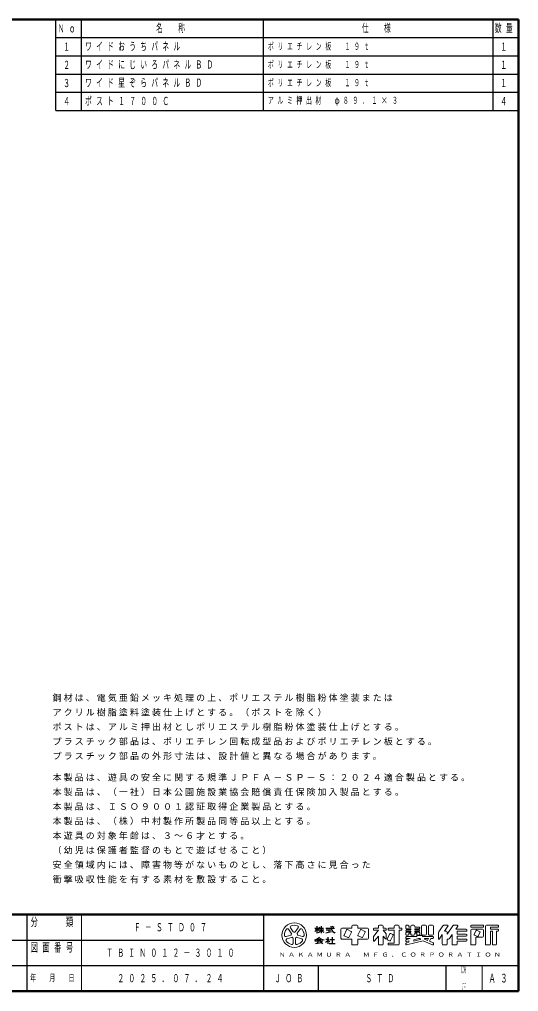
# Model space of a CAD drawing. Units: millimetres on the paper. Extents: x -385 to 0, y -297 to 267.
# Drawn here: x -137 to 0, y -0.1 to 267 of the extents above; entities that cross this region are included whole.
import ezdxf
from ezdxf.enums import TextEntityAlignment as Align

# ---------------------------------------------------------------- set-up
doc = ezdxf.new("R2010")
doc.units = ezdxf.units.MM
doc.layers.add('CLASS1', color=7, linetype='Continuous', lineweight=25)
doc.layers.add('NAKAMURA図枠', color=7, linetype='Continuous', lineweight=13)
doc.layers.add('図面情報', color=7, linetype='Continuous')
doc.styles.add('ＭＳ ゴシック', font='')
doc.styles.get('ＭＳ ゴシック').set_extended_font_data('MS Gothic')

msp = doc.modelspace()

# ---------------------------------------------------------------- linework, layer by layer
at = {"layer": 'CLASS1'}
for p, q in [((-127, 267), (0, 267)), ((-127, 242), (-127, 267)), ((-120, 242), (-120, 267)), ((-70, 242), (-70, 267)), ((-7, 242), (-7, 267)), ((0, 242), (0, 267)), ((-127, 262), (0, 262)), ((-127, 257), (0, 257)), ((-127, 252), (0, 252)), ((-127, 247), (0, 247)), ((-127, 242), (0, 242))]:
    msp.add_line(p, q, dxfattribs=at)
at = {"layer": 'NAKAMURA図枠', "lineweight": 50}
for p, q in [((0, 267), (-385, 267)), ((0, 0), (0, 267)), ((-385, 21), (0, 21)), ((-385, 0), (0, 0))]:
    msp.add_line(p, q, dxfattribs=at)
at = {"layer": 'NAKAMURA図枠', "color": 211, "lineweight": 25}
for p, q in [((-135, 21), (-135, 0)), ((-70, 21), (-70, 0)), ((-187.5, 14), (-70, 14)), ((-242.5, 7), (0, 7)), ((-20, 7), (-20, 0))]:
    msp.add_line(p, q, dxfattribs=at)
at = {"layer": 'NAKAMURA図枠'}
for p, q in [((-120, 21), (-120, 0)), ((-62.39, 15.917), (-63.175, 16.997)), ((-62.629, 17.393), (-61.844, 16.313)), ((-61.298, 16.313), (-60.513, 17.393)), ((-59.967, 16.997), (-60.752, 15.917)), ((-48.746, 16.983), (-48.746, 14.553)), ((-48.476, 17.253), (-45.776, 17.253)), ((-47.198, 16.838), (-47.918, 15.4)), ((-45.975, 16.408), (-46.981, 16.911)), ((-46.622, 14.752), (-45.902, 16.19)), ((-45.776, 17.793), (-45.776, 17.253)), ((-45.506, 18.063), (-44.426, 18.063)), ((-44.156, 17.793), (-44.156, 17.253)), ((-44.156, 17.253), (-41.456, 17.253)), ((-43.418, 16.838), (-44.138, 15.4)), ((-42.195, 16.408), (-43.201, 16.911)), ((-42.842, 14.752), (-42.122, 16.19)), ((-41.186, 16.983), (-41.186, 14.553)), ((-39.836, 17.091), (-39.836, 16.875)), ((-38.486, 16.713), (-39.836, 15.026)), ((-39.674, 17.253), (-38.486, 17.253)), ((-39.674, 16.713), (-38.486, 16.713)), ((-38.486, 17.793), (-38.486, 17.253)), ((-38.216, 18.063), (-37.406, 18.063)), ((-37.136, 17.793), (-37.136, 17.253)), ((-37.136, 17.253), (-36.488, 17.253)), ((-37.136, 16.713), (-36.326, 15.701)), ((-37.136, 16.713), (-36.488, 16.713)), ((-36.326, 17.091), (-36.326, 16.875)), ((-35.786, 17.091), (-35.786, 16.875)), ((-35.624, 17.253), (-34.166, 17.253)), ((-35.624, 16.713), (-34.166, 16.713)), ((-34.166, 17.793), (-34.166, 17.253)), ((-34.166, 16.713), (-34.166, 13.203)), ((-33.896, 18.063), (-33.086, 18.063)), ((-32.816, 17.793), (-32.816, 17.253)), ((-32.816, 17.253), (-32.168, 17.253)), ((-32.816, 16.713), (-32.816, 12.933)), ((-32.816, 16.713), (-32.168, 16.713)), ((-32.006, 17.091), (-32.006, 16.875)), ((-30.926, 17.901), (-30.926, 17.28)), ((-30.926, 16.686), (-30.926, 16.605)), ((-30.764, 18.063), (-30.278, 18.063)), ((-30.764, 17.118), (-29.576, 17.118)), ((-30.764, 16.848), (-29.576, 16.848)), ((-30.764, 16.443), (-29.576, 16.443)), ((-30.764, 16.173), (-29.576, 16.173)), ((-30.116, 17.901), (-30.116, 17.523)), ((-30.116, 17.523), (-29.576, 17.523)), ((-29.576, 17.793), (-29.576, 17.523)), ((-29.576, 17.118), (-29.576, 16.848)), ((-29.576, 16.443), (-29.576, 16.173)), ((-28.766, 18.063), (-29.306, 18.063)), ((-28.496, 17.793), (-28.496, 17.523)), ((-28.496, 17.523), (-27.308, 17.523)), ((-28.496, 17.118), (-27.308, 17.118)), ((-28.496, 17.118), (-28.496, 16.848)), ((-28.496, 16.848), (-27.308, 16.848)), ((-28.496, 16.443), (-27.308, 16.443)), ((-28.496, 16.443), (-28.496, 16.173)), ((-28.496, 16.173), (-27.308, 16.173)), ((-27.146, 17.361), (-27.146, 17.28)), ((-27.146, 16.686), (-27.146, 16.605)), ((-26.606, 17.793), (-26.606, 15.633)), ((-26.336, 18.063), (-25.526, 18.063)), ((-25.256, 17.793), (-25.256, 15.633)), ((-24.716, 17.793), (-24.716, 15.633)), ((-24.446, 18.063), (-23.636, 18.063)), ((-23.366, 17.793), (-23.366, 15.633)), ((-21.88, 16.242), (-20.746, 17.943)), ((-20.521, 18.063), (-19.529, 18.063)), ((-20.306, 16.443), (-19.394, 17.811)), ((-20.306, 16.443), (-19.856, 16.443)), ((-19.586, 15.633), (-18.046, 17.943)), ((-19.586, 16.173), (-19.586, 15.633)), ((-17.821, 18.063), (-16.829, 18.063)), ((-17.246, 16.983), (-16.694, 17.811)), ((-17.246, 16.983), (-14.348, 16.983)), ((-16.886, 16.443), (-14.348, 16.443)), ((-16.886, 16.443), (-16.886, 15.633)), ((-14.186, 16.821), (-14.186, 16.605)), ((-13.106, 17.901), (-13.106, 17.685)), ((-13.106, 16.713), (-13.106, 12.933)), ((-12.944, 18.063), (-9.758, 18.063)), ((-12.944, 17.523), (-9.758, 17.523)), ((-12.836, 16.983), (-9.866, 16.983)), ((-11.666, 16.622), (-12.17, 15.616)), ((-11.449, 16.695), (-10.659, 16.3)), ((-10.586, 16.082), (-11.09, 15.076)), ((-9.596, 17.901), (-9.596, 17.685)), ((-9.596, 16.713), (-9.596, 15.093)), ((-9.056, 17.793), (-9.056, 12.933)), ((-8.786, 18.063), (-5.708, 18.063)), ((-7.706, 17.523), (-7.706, 16.983)), ((-7.706, 17.523), (-5.708, 17.523)), ((-7.706, 16.983), (-5.708, 16.983)), ((-7.706, 16.443), (-7.166, 16.443)), ((-7.706, 16.443), (-7.706, 12.933)), ((-7.166, 16.443), (-7.166, 12.933)), ((-6.086, 16.443), (-5.708, 16.443)), ((-6.086, 16.443), (-6.086, 12.933)), ((-5.546, 17.901), (-5.546, 17.685)), ((-5.546, 16.821), (-5.546, 16.605)), ((-63.828, 14.985), (-62.559, 15.397)), ((-62.35, 14.755), (-63.62, 14.343)), ((-61.908, 13.099), (-61.908, 14.434)), ((-61.233, 14.434), (-61.233, 13.099)), ((-59.522, 14.343), (-60.792, 14.755)), ((-60.583, 15.397), (-59.313, 14.985)), ((-48.476, 14.283), (-45.776, 14.283)), ((-47.845, 15.183), (-46.839, 14.68)), ((-45.776, 14.283), (-45.776, 12.933)), ((-44.156, 14.283), (-41.456, 14.283)), ((-44.156, 14.283), (-44.156, 12.933)), ((-44.065, 15.183), (-43.059, 14.68)), ((-39.836, 15.026), (-39.836, 13.868)), ((-38.486, 15.093), (-39.547, 13.766)), ((-38.486, 15.093), (-38.486, 12.933)), ((-37.136, 15.093), (-36.614, 14.441)), ((-37.136, 15.093), (-37.136, 12.933)), ((-36.326, 15.701), (-36.326, 14.543)), ((-35.318, 15.758), (-36.038, 14.32)), ((-35.965, 14.103), (-35.391, 13.816)), ((-34.454, 15.326), (-35.174, 13.888)), ((-35.101, 15.831), (-34.527, 15.544)), ((-30.926, 16.011), (-30.926, 15.525)), ((-30.926, 14.796), (-30.926, 14.58)), ((-30.926, 13.995), (-30.926, 13.773)), ((-29.74, 14.418), (-30.803, 14.152)), ((-30.116, 13.406), (-30.803, 13.234)), ((-30.764, 15.363), (-30.278, 15.363)), ((-30.764, 14.958), (-27.956, 14.958)), ((-30.764, 14.418), (-29.74, 14.418)), ((-26.15, 13.841), (-30.725, 12.697)), ((-30.116, 13.768), (-30.725, 13.615)), ((-30.116, 15.903), (-29.576, 15.903)), ((-30.116, 15.903), (-30.116, 15.525)), ((-30.116, 13.768), (-30.116, 13.406)), ((-29.576, 15.903), (-29.576, 15.633)), ((-29.306, 15.363), (-28.766, 15.363)), ((-27.513, 14.418), (-28.766, 14.105)), ((-27.023, 14.179), (-28.766, 13.743)), ((-28.766, 14.105), (-28.766, 13.743)), ((-28.496, 15.903), (-28.496, 15.633)), ((-28.496, 15.903), (-27.956, 15.903)), ((-27.956, 15.903), (-27.956, 15.525)), ((-27.956, 15.066), (-27.956, 14.958)), ((-27.794, 15.363), (-27.308, 15.363)), ((-27.794, 15.228), (-26.498, 15.228)), ((-27.513, 14.418), (-27.053, 14.418)), ((-27.146, 16.011), (-27.146, 15.525)), ((-26.336, 15.363), (-25.526, 15.363)), ((-26.336, 15.066), (-26.336, 14.958)), ((-26.336, 14.958), (-23.528, 14.958)), ((-26.15, 13.841), (-23.594, 12.705)), ((-25.771, 14.263), (-24.968, 13.906)), ((-25.738, 14.418), (-24.712, 14.418)), ((-24.968, 13.906), (-24.712, 14.418)), ((-24.474, 13.687), (-24.108, 14.418)), ((-24.474, 13.687), (-23.462, 13.237)), ((-24.446, 15.363), (-23.636, 15.363)), ((-24.108, 14.418), (-23.528, 14.418)), ((-23.366, 14.796), (-23.366, 14.58)), ((-22.016, 15.793), (-22.016, 14.413)), ((-21.719, 14.323), (-20.936, 15.498)), ((-20.936, 15.498), (-20.936, 12.933)), ((-19.586, 14.283), (-19.19, 14.283)), ((-19.586, 14.283), (-19.586, 12.933)), ((-18.966, 14.404), (-18.236, 15.498)), ((-18.236, 15.498), (-18.236, 12.933)), ((-16.886, 15.633), (-14.348, 15.633)), ((-16.886, 15.093), (-16.886, 14.283)), ((-16.886, 15.093), (-14.348, 15.093)), ((-16.886, 14.283), (-14.348, 14.283)), ((-16.886, 13.743), (-16.886, 12.933)), ((-16.886, 13.743), (-14.348, 13.743)), ((-14.186, 15.471), (-14.186, 15.255)), ((-14.186, 14.121), (-14.186, 13.905)), ((-12.097, 15.399), (-11.307, 15.004)), ((-11.756, 14.823), (-11.756, 12.933)), ((-11.756, 14.823), (-9.866, 14.823)), ((-45.506, 12.663), (-44.426, 12.663)), ((-38.216, 12.663), (-37.406, 12.663)), ((-35.786, 13.041), (-35.786, 12.825)), ((-35.624, 13.203), (-34.166, 13.203)), ((-35.624, 12.663), (-33.086, 12.663)), ((-30.926, 13.077), (-30.926, 12.854)), ((-23.366, 13.089), (-23.366, 12.853)), ((-20.666, 12.663), (-19.856, 12.663)), ((-17.966, 12.663), (-17.156, 12.663)), ((-12.836, 12.663), (-12.026, 12.663)), ((-8.786, 12.663), (-7.976, 12.663)), ((-6.896, 12.663), (-6.356, 12.663)), ((-10, 7), (-10, 0))]:
    msp.add_line(p, q, dxfattribs=at)
at = {"layer": 'NAKAMURA図枠', "lineweight": 25}
for p, q in [((-55.901, 17.253), (-54.956, 17.253)), ((-55.361, 17.793), (-55.361, 15.903)), ((-54.915, 16.848), (-53.471, 16.848)), ((-54.769, 17.253), (-53.525, 17.253)), ((-54.146, 17.793), (-54.146, 15.903)), ((-52.931, 17.253), (-50.501, 17.253)), ((-52.889, 16.02), (-51.353, 16.327)), ((-52.796, 16.848), (-51.581, 16.848)), ((-52.121, 16.848), (-52.121, 16.173)), ((-50.719, 17.467), (-51.16, 17.761)), ((-55.901, 13.784), (-53.741, 13.784)), ((-55.361, 14.148), (-54.281, 14.148)), ((-54.899, 13.784), (-55.289, 13.136)), ((-54.416, 13.607), (-53.81, 13.001)), ((-52.931, 14.283), (-52.051, 14.283)), ((-52.391, 14.823), (-52.391, 14.283)), ((-52.391, 13.91), (-52.391, 12.933)), ((-52.34, 13.96), (-51.796, 13.646)), ((-51.783, 14.148), (-50.568, 14.148)), ((-51.176, 14.823), (-51.176, 13.068)), ((-55.765, 13.067), (-54.113, 13.304)), ((-51.986, 13.068), (-50.366, 13.068)), ((-55, 7), (-55, 0))]:
    msp.add_line(p, q, dxfattribs=at)
at = {"layer": 'NAKAMURA図枠'}
msp.add_circle((-61.571, 15.363), 3.375, dxfattribs=at)
for centre, radius, start, end in [((-61.571, 15.363), 2.7, 142.60154, 181.39846), ((-63.448, 16.798), 0.338, 35.99999, 142.60154), ((-62.356, 17.592), 0.338, 109.39847, 215.99997), ((-61.571, 15.363), 2.7, 70.60155, 109.39847), ((-61.571, 16.512), 0.338, 215.99998, 324), ((-60.786, 17.592), 0.338, 324, 70.60155), ((-59.694, 16.798), 0.338, 37.39846, 143.99995), ((-61.571, 15.363), 2.7, 358.60155, 37.39847), ((-48.476, 16.983), 0.27, 89.99998, 179.99996), ((-47.054, 16.766), 0.162, 63.43492, 153.43499), ((-46.047, 16.263), 0.162, 333.4349, 63.43487), ((-45.506, 17.793), 0.27, 89.99998, 179.99996), ((-44.426, 17.793), 0.27, 0, 89.99998), ((-43.274, 16.766), 0.162, 63.43492, 153.43499), ((-42.267, 16.263), 0.162, 333.4349, 63.43487), ((-41.456, 16.983), 0.27, 0, 89.99998), ((-39.674, 17.091), 0.162, 89.99998, 179.99996), ((-39.674, 16.875), 0.162, 179.99998, 270.00002), ((-38.216, 17.793), 0.27, 89.99998, 179.99996), ((-37.406, 17.793), 0.27, 0, 89.99998), ((-36.488, 17.091), 0.162, 0, 89.99998), ((-36.488, 16.875), 0.162, 270.00002, 0), ((-35.624, 17.091), 0.162, 89.99998, 179.99996), ((-35.624, 16.875), 0.162, 179.99998, 270.00002), ((-33.896, 17.793), 0.27, 89.99998, 179.99996), ((-33.086, 17.793), 0.27, 0, 89.99998), ((-32.168, 17.091), 0.162, 0, 89.99998), ((-32.168, 16.875), 0.162, 270.00002, 0), ((-30.764, 17.901), 0.162, 89.99998, 179.99996), ((-30.764, 17.28), 0.162, 179.99998, 270.00002), ((-30.764, 16.686), 0.162, 89.99998, 179.99996), ((-30.764, 16.605), 0.162, 179.99998, 270.00002), ((-30.764, 16.011), 0.162, 89.99998, 179.99996), ((-30.278, 17.901), 0.162, 0, 89.99998), ((-29.306, 17.793), 0.27, 89.99998, 179.99996), ((-28.766, 17.793), 0.27, 0, 89.99998), ((-27.308, 17.361), 0.162, 0, 89.99998), ((-27.308, 17.28), 0.162, 270.00002, 0), ((-27.308, 16.686), 0.162, 0, 89.99998), ((-27.308, 16.605), 0.162, 270.00002, 0), ((-27.308, 16.011), 0.162, 0, 89.99998), ((-26.336, 17.793), 0.27, 89.99998, 179.99996), ((-25.526, 17.793), 0.27, 0, 89.99998), ((-24.446, 17.793), 0.27, 89.99998, 179.99996), ((-23.636, 17.793), 0.27, 0, 89.99998), ((-21.206, 15.793), 0.81, 146.30999, 179.99996), ((-20.521, 17.793), 0.27, 89.99998, 146.30984), ((-19.856, 16.173), 0.27, 0, 89.99998), ((-19.529, 17.901), 0.162, 326.31015, 89.99998), ((-17.821, 17.793), 0.27, 89.99998, 146.3098), ((-16.829, 17.901), 0.162, 326.31003, 89.99998), ((-14.348, 16.821), 0.162, 0, 89.99998), ((-14.348, 16.605), 0.162, 270.00002, 0), ((-12.944, 17.901), 0.162, 89.99998, 179.99996), ((-12.944, 17.685), 0.162, 179.99998, 270.00002), ((-12.836, 16.713), 0.27, 89.99998, 179.99996), ((-11.522, 16.55), 0.162, 63.43447, 153.43474), ((-10.731, 16.155), 0.162, 333.43484, 63.43447), ((-9.866, 16.713), 0.27, 0, 89.99998), ((-9.758, 17.901), 0.162, 0, 89.99998), ((-9.758, 17.685), 0.162, 270.00002, 0), ((-8.786, 17.793), 0.27, 89.99998, 179.99996), ((-5.708, 17.901), 0.162, 0, 89.99998), ((-5.708, 17.685), 0.162, 270.00002, 0), ((-5.708, 16.821), 0.162, 0, 89.99998), ((-5.708, 16.605), 0.162, 270.00002, 0), ((-63.933, 15.306), 0.338, 181.39848, 287.99997), ((-63.516, 14.022), 0.338, 107.99999, 214.60154), ((-61.571, 15.363), 2.7, 214.60156, 253.39848), ((-62.663, 15.718), 0.338, 287.99998, 35.99999), ((-62.246, 14.434), 0.338, 359.99997, 107.99999), ((-60.896, 14.434), 0.338, 71.99997, 179.99999), ((-60.479, 15.718), 0.338, 143.99996, 251.99999), ((-61.571, 15.363), 2.7, 286.60155, 325.39847), ((-59.626, 14.022), 0.338, 325.39847, 71.99996), ((-59.209, 15.306), 0.338, 252.00001, 358.60156), ((-48.476, 14.553), 0.27, 179.99998, 270.00002), ((-47.773, 15.328), 0.162, 153.43495, 243.43485), ((-46.766, 14.825), 0.162, 243.43498, 333.43496), ((-43.993, 15.328), 0.162, 153.43495, 243.43485), ((-42.986, 14.825), 0.162, 243.43498, 333.43496), ((-41.456, 14.553), 0.27, 270.00002, 0), ((-39.674, 13.868), 0.162, 179.99998, 321.34037), ((-36.488, 14.543), 0.162, 218.65962, 0), ((-35.893, 14.248), 0.162, 153.43487, 243.4348), ((-35.318, 13.961), 0.162, 243.43487, 333.43498), ((-35.174, 15.686), 0.162, 63.43487, 153.43498), ((-34.599, 15.399), 0.162, 333.43492, 63.43493), ((-30.764, 15.525), 0.162, 179.99998, 270.00002), ((-30.764, 14.796), 0.162, 89.99998, 179.99996), ((-30.764, 14.58), 0.162, 179.99998, 270.00002), ((-30.764, 13.995), 0.162, 104.03614, 179.99996), ((-30.764, 13.773), 0.162, 179.99998, 284.03612), ((-30.278, 15.525), 0.162, 270.00002, 0), ((-29.306, 15.633), 0.27, 179.99998, 270.00002), ((-28.766, 15.633), 0.27, 270.00002, 0), ((-27.794, 15.525), 0.162, 179.99998, 270.00002), ((-27.794, 15.066), 0.162, 89.99998, 179.99996), ((-27.308, 15.525), 0.162, 270.00002, 0), ((-27.053, 14.297), 0.121, 284.0365, 89.99998), ((-26.336, 15.633), 0.27, 179.99998, 270.00002), ((-26.498, 15.066), 0.162, 0, 89.99998), ((-25.738, 14.337), 0.081, 89.99998, 246.03817), ((-25.526, 15.633), 0.27, 270.00002, 0), ((-24.446, 15.633), 0.27, 179.99998, 270.00002), ((-23.636, 15.633), 0.27, 270.00002, 0), ((-23.528, 14.796), 0.162, 0, 89.99998), ((-23.528, 14.58), 0.162, 270.00002, 0), ((-21.854, 14.413), 0.162, 179.99998, 326.30997), ((-19.19, 14.553), 0.27, 270.00002, 326.31002), ((-14.348, 15.471), 0.162, 0, 89.99998), ((-14.348, 15.255), 0.162, 270.00002, 0), ((-14.348, 14.121), 0.162, 0, 89.99998), ((-14.348, 13.905), 0.162, 270.00002, 0), ((-12.025, 15.544), 0.162, 153.43517, 243.43529), ((-11.234, 15.149), 0.162, 243.43534, 333.43491), ((-9.866, 15.093), 0.27, 270.00002, 0), ((-62.246, 13.099), 0.338, 253.39847, 359.99997), ((-60.896, 13.099), 0.338, 179.99999, 286.60154), ((-45.506, 12.933), 0.27, 179.99998, 270.00002), ((-44.426, 12.933), 0.27, 270.00002, 0), ((-38.216, 12.933), 0.27, 179.99998, 270.00002), ((-37.406, 12.933), 0.27, 270.00002, 0), ((-35.624, 13.041), 0.162, 89.99998, 179.99996), ((-35.624, 12.825), 0.162, 179.99998, 270.00002), ((-33.086, 12.933), 0.27, 270.00002, 0), ((-30.764, 13.077), 0.162, 104.03614, 179.99996), ((-30.764, 12.854), 0.162, 179.99998, 284.03612), ((-23.528, 12.853), 0.162, 246.03699, 0), ((-23.528, 13.089), 0.162, 0, 66.03701), ((-20.666, 12.933), 0.27, 179.99998, 270.00002), ((-19.856, 12.933), 0.27, 270.00002, 0), ((-17.966, 12.933), 0.27, 179.99998, 270.00002), ((-17.156, 12.933), 0.27, 270.00002, 0), ((-12.836, 12.933), 0.27, 179.99998, 270.00002), ((-12.026, 12.933), 0.27, 270.00002, 0), ((-8.786, 12.933), 0.27, 179.99998, 270.00002), ((-7.976, 12.933), 0.27, 270.00002, 0), ((-6.896, 12.933), 0.27, 179.99998, 270.00002), ((-6.356, 12.933), 0.27, 270.00002, 0)]:
    msp.add_arc(centre, radius, start, end, dxfattribs=at)
at = {"layer": 'NAKAMURA図枠', "lineweight": 25}
for centre, radius, start, end in [((-57.466, 18.084), 2.285, 311.36185, 337.13638), ((-53.383, 18.427), 2.345, 212.50346, 230.00631), ((-56.374, 18.818), 3.034, 295.86917, 317.23867), ((-56.002, 18.047), 1.467, 313.72108, 343.54317), ((-51.918, 18.818), 3.034, 222.76131, 240.10806), ((-49.563, 17.694), 1.953, 177.09472, 240.51891), ((-51.54, 16.805), 1.299, 321.42112, 334.8249), ((-56.898, 17.257), 3.32, 285.11261, 313.40619), ((-52.77, 17.194), 3.192, 231.17281, 259.75506), ((-55.66, 17.226), 4.657, 304.87257, 320.80411)]:
    msp.add_arc(centre, radius, start, end, dxfattribs=at)

# ---------------------------------------------------------------- texts
at = {"layer": 'CLASS1', "style": 'ＭＳ ゴシック', "width": 0.6}
for s, p in [('１', (-125, 259.5)), ('１', (-5, 259.5)), ('２', (-125, 254.5)), ('１', (-5, 254.5)), ('３', (-125, 249.5)), ('１', (-5, 249.5)), ('４', (-125, 244.5)), ('４', (-5, 244.5))]:
    msp.add_text(s, height=2.199, dxfattribs=at).set_placement(p, align=Align.MIDDLE_LEFT)
at = {"layer": 'CLASS1', "style": 'ＭＳ ゴシック'}
for s, insert, char_height, attachment_point in [('\\T1.64;\\W0.6;Ｎｏ', (-126.5, 264.5), 2.199, 4), ('\\T1.64;\\W0.6;名\u3000称', (-99.5, 264.5), 2.199, 4), ('\\T1.64;\\W0.6;仕\u3000様', (-43, 264.5), 2.199, 4), ('\\T1.64;\\W0.6;数量', (-6.5, 264.5), 2.199, 4), ('\\T1.64;\\W0.6;ワイドおうちパネル', (-119, 259.5), 2.199, 4), ('\\T1.64;\\W0.6;ポリエチレン板\u3000１９ｔ', (-68.8, 259.5), 1.906, 4), ('\\T1.64;\\W0.6;ワイドにじいろパネルＢＤ', (-119, 254.5), 2.199, 4), ('\\T1.64;\\W0.6;ポリエチレン板\u3000１９ｔ', (-68.8, 254.5), 1.906, 4), ('\\T1.64;\\W0.6;ワイド星ぞらパネルＢＤ', (-119, 249.5), 2.199, 4), ('\\T1.64;\\W0.6;ポリエチレン板\u3000１９ｔ', (-68.8, 249.5), 1.906, 4), ('\\T1.64;\\W0.6;ポスト１７００Ｃ', (-119, 244.5), 2.199, 4), ('\\T1.63;\\W0.6;アルミ押出材\u3000φ８９．１×３', (-68.8, 244.5), 1.906, 4), ('\\T1.23;鋼材は、電気亜鉛メッキ処理の上、ポリエステル樹脂粉体塗装または', (-127.922, 81.466), 1.76, 1), ('\\T1.23;アクリル樹脂塗料塗装仕上げとする。（ポストを除く）', (-127.922, 77.466), 1.76, 1), ('\\T1.23;ポストは、アルミ押出材としポリエステル樹脂粉体塗装仕上げとする。', (-127.922, 73.466), 1.76, 1), ('\\T1.23;プラスチック部品は、ポリエチレン回転成型品およびポリエチレン板とする。', (-127.922, 69.466), 1.76, 1), ('\\T1.23;プラスチック部品の外形寸法は、設計値と異なる場合があります。', (-127.922, 65.466), 1.76, 1), ('\\T1.23;本製品は、遊具の安全に関する規準ＪＰＦＡ－ＳＰ－Ｓ：２０２４適合製品とする。', (-127.922, 59.579), 1.76, 1), ('\\T1.23;本製品は、（一社）日本公園施設業協会賠償責任保険加入製品とする。', (-127.922, 55.579), 1.76, 1), ('\\T1.23;本製品は、ＩＳＯ９００１認証取得企業製品とする。', (-127.922, 51.579), 1.76, 1), ('\\T1.23;本製品は、（株）中村製作所製品同等品以上とする。', (-127.922, 47.579), 1.76, 1), ('\\T1.23;本遊具の対象年齢は、３～６才とする。', (-127.922, 43.579), 1.76, 1), ('\\T1.23;（幼児は保護者監督のもとで遊ばせること）', (-127.922, 39.579), 1.76, 1), ('\\T1.23;安全領域内には、障害物等がないものとし、落下高さに見合った', (-127.922, 35.579), 1.76, 1), ('\\T1.23;衝撃吸収性能を有する素材を敷設すること。', (-127.922, 31.579), 1.76, 1)]:
    msp.add_mtext(s, dxfattribs=dict(at, insert=insert, char_height=char_height, attachment_point=attachment_point))
at = {"layer": 'NAKAMURA図枠', "style": 'ＭＳ ゴシック'}
for s, width, p in [('ＤＷＧ', 0.15, (-15, 6)), ('ＳＩＺＥ', 0.1, (-15, 1))]:
    msp.add_text(s, height=2.199, dxfattribs=dict(at, width=width)).set_placement(p, align=Align.MIDDLE_CENTER)
at = {"layer": 'NAKAMURA図枠', "color": 4, "style": 'ＭＳ ゴシック'}
for s, insert, char_height, attachment_point in [('\\T1.64;\\W0.6;分\u3000\u3000類', (-127.5, 20.167), 2.346, 2), ('\\T1.64;\\W0.6;図面番号', (-127.5, 13.167), 2.346, 2), ('\\T1.39;\\W1.2;ＮＡＫＡＭＵＲＡ\u3000ＭＦＧ．ＣＯＲＰＯＲＡＴＩＯＮ', (-35, 10), 1.1, 5), ('\\T1.64;\\W0.6;年\u3000月\u3000日', (-127.5, 3.5), 1.906, 5), ('\\T1.64;\\W0.6;ＪＯＢ', (-62.5, 3.5), 2.199, 5), ('\\T1.64;\\W0.6;Ａ３', (-5, 3.5), 2.346, 5)]:
    msp.add_mtext(s, dxfattribs=dict(at, insert=insert, char_height=char_height, attachment_point=attachment_point))
at = {"layer": '図面情報', "char_height": 2.199, "attachment_point": 5, "style": 'ＭＳ ゴシック'}
for s, insert in [('\\T1.64;\\W0.6;Ｆ－ＳＴＤ０７', (-95, 17.5)), ('\\T1.64;\\W0.6;ＴＢＩＮ０１２－３０１０', (-95, 10.5)), ('\\T1.64;\\W0.6;２０２５．０７．２４', (-95, 3.5)), ('\\T1.64;\\W0.6;ＳＴＤ', (-37.5, 3.5))]:
    msp.add_mtext(s, dxfattribs=dict(at, insert=insert))

doc.saveas('drawing.dxf')
